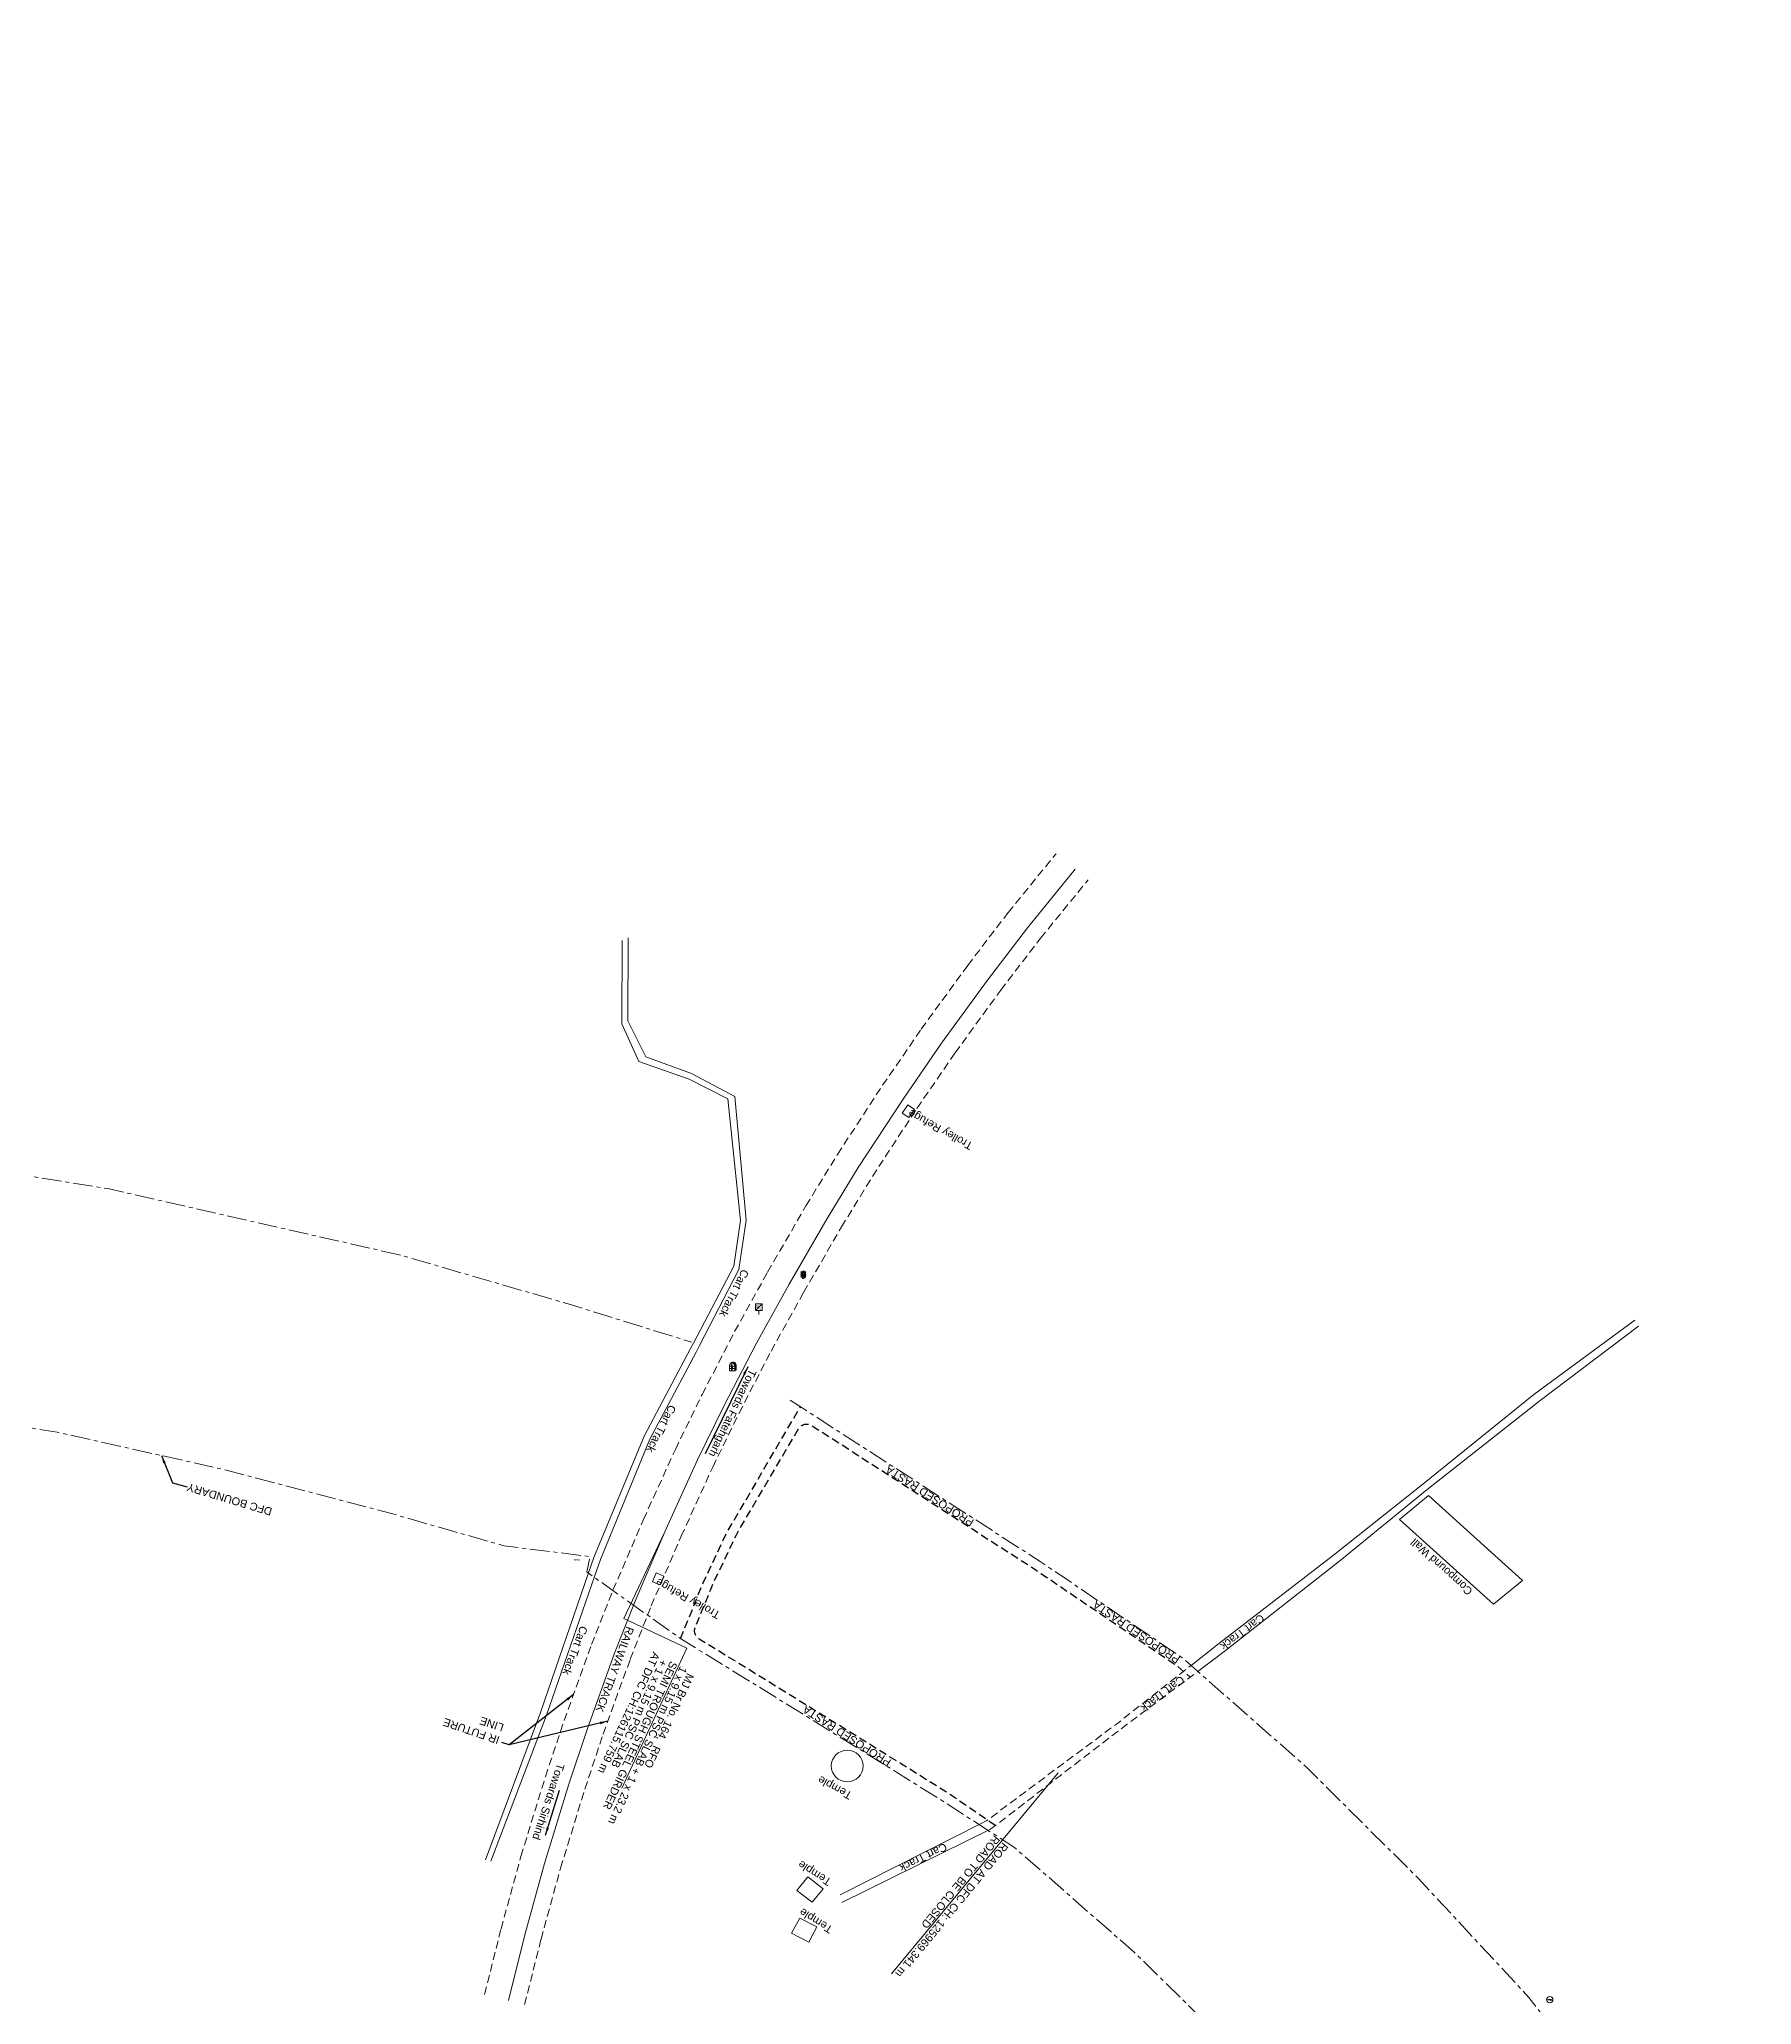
# Model space of a CAD drawing. Header units: metres. Extents: x 628572 to 650094, y 3375792 to 3391117.
# Drawn here: x 631541 to 632084, y 3390170 to 3390793 of the extents above; entities that cross this region are included whole.
import ezdxf
from ezdxf.enums import TextEntityAlignment as Align

# ---------------------------------------------------------------- set-up
doc = ezdxf.new("R2010")
doc.units = ezdxf.units.M
doc.header["$MEASUREMENT"] = 0
doc.linetypes.add('CENTER', pattern=[2, 1.25, -0.25, 0.25, -0.25])
doc.linetypes.add('DASHED', pattern=[0.75, 0.5, -0.25])
for name, color, linetype, lineweight in [('BRIDGE DETAILS PLAN', 7, 'Continuous', 0), ('CART_TRACK', 34, 'Continuous', 0), ('COMPOUND_WALL', 8, 'Continuous', 0), ('DFCC BOUNDARY', 6, 'CENTER', 0), ('ELECTRIC_POLE', 251, 'Continuous', 0), ('Existing IR Track', 143, 'Continuous', 0), ('KILOMETER_STONE', 251, 'Continuous', 0), ('LC DETAILS IN PLAN', 7, 'Continuous', 0), ('Religious_Place', 251, 'Continuous', 0), ('SIGNAL_POST', 251, 'Continuous', 0), ('Text', 251, 'Continuous', 0), ('TROLLEY_STAND', 7, 'Continuous', 0), ('WL', 7, 'Continuous', 0)]:
    doc.layers.add(name, color=color, linetype=linetype, lineweight=lineweight)
doc.layers.add('PROPOSED ROAD', color=10, linetype='DASHED')
doc.styles.add('CUT-FILL', font='cut-fill.shx', dxfattribs={"height": 2})
doc.styles.add('notes', font='romans.shx', dxfattribs={"height": 2})
doc.styles.get("Standard").update_dxf_attribs({"font": 'arial.ttf'})
doc.styles.add('Text', font='arial.ttf', dxfattribs={"height": 2})
doc.dimstyles.new('ISO-25', dxfattribs={"dimtxt": 2.5, "dimasz": 2.5, "dimexe": 1.25, "dimexo": 0.625, "dimtad": 1, "dimtxsty": 'Standard', "dimcen": 2.5, "dimadec": 0, "dimazin": 0, "dimtfac": 1, "dimtmove": 0, "dimatfit": 3, "dimfxl": 1, "dimarcsym": 0})

# ---------------------------------------------------------------- blocks, each defined once
blk = doc.blocks.new('EP')
blk.add_hatch(color=8).paths.add_polyline_path([(0.31, -0.24), (0.31, 0), (-0.31, -0.19), (-0.31, 0.07), (-0.93, -0.01), (-0.21, 0.16), (-0.21, -0.05), (0.43, 0.15), (0.41, -0.1), (0.94, -0.01)])
at = {"color": 8}
for p, q in [((-0.93, -0.01), (-0.21, 0.16)), ((-0.31, 0.07), (-0.93, -0.01)), ((-0.31, -0.19), (-0.31, 0.07)), ((0.31, 0), (-0.31, -0.19)), ((-0.21, 0.16), (-0.21, -0.05)), ((-0.21, -0.05), (0.43, 0.15)), ((0.31, -0.24), (0.31, 0)), ((0.43, 0.15), (0.41, -0.1)), ((0.94, -0.01), (0.31, -0.24)), ((0.41, -0.1), (0.94, -0.01))]:
    blk.add_line(p, q, dxfattribs=at)
blk.add_circle((0, 0), 1, dxfattribs=at)
blk = doc.blocks.new('KMS')
blk.add_hatch(color=256).paths.add_polyline_path([(0.84, 1.71), (0.84, 0), (1.28, 0.25), (1.28, 1.71, 0.82134), (-0.65, 2.08, -0.601821)])
at = {"flags": 128}
for points in [[(-0.84, 0), (-0.84, 1.71)], [(-0.84, 1.38), (0.84, 1.38)], [(-0.84, 0.64), (0.84, 0.64)], [(-0.84, 0), (0.84, 0)], [(0.84, 0), (0.84, 1.71)], [(0.84, 0), (1.28, 0.25)], [(1.28, 0.25), (1.28, 1.71)]]:
    blk.add_lwpolyline(points, dxfattribs=at)
for centre, radius, start, end in [((0, 1.5), 0.867, 14.14625, 165.85375), ((0.28, 1.7), 1, 0.48587, 158.66614)]:
    blk.add_arc(centre, radius, start, end)
at = {"style": 'notes'}
for s, p in [('S', (-0.25, 0.09)), ('K', (-0.25, 1.58)), ('M', (-0.25, 0.81))]:
    blk.add_text(s, height=0.391, dxfattribs=at).set_placement(p)
blk = doc.blocks.new('SIG')
for color, points in [(1, [(-0.22, 0.42, 0.180295), (-0.01, 0.33, -0.00255), (0.01, 0.33, -0.00255), (0.02, 0.33, 0.180295), (0.23, 0.42, -0.002654), (0.25, 0.44, 0.184495), (0.33, 0.65, 1.000001), (-0.32, 0.65, 0.184495), (-0.24, 0.44, -0.002654)]), (2, [(0.23, -0.23, -0.002654), (0.25, -0.21, 0.184495), (0.33, 0.01, 1.000001), (-0.32, 0.01, 0.184495), (-0.24, -0.21, -0.002654), (-0.22, -0.23, 0.180295), (-0.01, -0.32, -0.00255), (0.01, -0.32, -0.00255), (0.02, -0.32, 0.180295)]), (3, [(0.23, -0.88, -0.002654), (0.25, -0.86, 0.184495), (0.33, -0.64, 1.000001), (-0.32, -0.64, 0.184495), (-0.24, -0.86, -0.002654), (-0.22, -0.88, 0.395599)])]:
    blk.add_hatch(color=color).paths.add_polyline_path(points)
for p, q in [((-0.31, 0.98), (-0.32, -0.9)), ((0.33, -0.9), (0.32, 0.98))]:
    blk.add_line(p, q)
at = {"flags": 128}
for points in [[(-0.31, 0.98), (-0.81, 0.98, 0.198758), (-0.42, 0.41, 0.003814), (-0.31, 0.39)], [(-0.31, 0.33), (-0.81, 0.33, 0.198758), (-0.42, -0.23, 0.003727), (-0.32, -0.26)], [(0.32, 0.98), (0.82, 0.98, -0.198758), (0.44, 0.41, -0.003814), (0.32, 0.39)], [(0.32, 0.33), (0.82, 0.33, -0.198758), (0.44, -0.23, -0.003727), (0.33, -0.26)], [(-0.32, -0.32), (-0.81, -0.32, 0.198758), (-0.42, -0.88, 0.003639), (-0.32, -0.9)], [(0.33, -0.32), (0.82, -0.32, -0.198758), (0.44, -0.88, -0.003639), (0.33, -0.9)]]:
    blk.add_lwpolyline(points, format="xyb", dxfattribs=at)
for centre, radius, start, end in [((0.01, 0.91), 0.324, 12.40488, 167.59512), ((0.01, 0.81), 0.357, 27.75781, 152.24219), ((0.01, -0.9), 0.324, 181.45715, 358.54285)]:
    blk.add_arc(centre, radius, start, end)
blk = doc.blocks.new('WL')
at = {"layer": 'WL'}
for p, q in [((1.07, 3.42), (-1.06, 3.42)), ((-1.06, 3.42), (-1.06, 1.29)), ((-1.06, 1.29), (1.07, 1.29)), ((0, 1.29), (0, 0)), ((1.07, 1.29), (1.07, 3.42))]:
    blk.add_line(p, q, dxfattribs=at)
at = {"layer": 'WL', "flags": 128}
blk.add_lwpolyline([(-1.06, 1.29), (1.07, 3.42)], dxfattribs=at)
at = {"layer": 'WL', "char_height": 0.739, "attachment_point": 7, "rotation": 180, "line_spacing_factor": 0.6, "style": 'CUT-FILL'}
for s, insert in [('W', (-0.02, 2.94)), ('L', (0.5, 1.93))]:
    blk.add_mtext(s, dxfattribs=dict(at, insert=insert))

msp = doc.modelspace()

# ---------------------------------------------------------------- linework, layer by layer
at = {"layer": 'BRIDGE DETAILS PLAN', "color": 10, "lineweight": 13, "flags": 128}
msp.add_lwpolyline([(631739.4027, 3390319.4649), (631726.5027, 3390292.2075), (631746.4618, 3390282.7616), (631725.7791, 3390238.3916)], dxfattribs=at)
at = {"layer": 'CART_TRACK', "linetype": 'Continuous', "flags": 128}
for points in [[(631725.935, 3390507.035), (631725.81, 3390480.706), (631731.235, 3390468.716), (631747.14, 3390463.152), (631759.421, 3390456.923), (631763.393, 3390418.322), (631761.334, 3390403.891), (631748.5015, 3390379.4685), (631747.618, 3390377.787), (631732.906, 3390349.934), (631716.93, 3390311.563), (631715.245, 3390306.6367), (631700.103, 3390262.366), (631682.604, 3390215.675)], [(631727.868, 3390507.977), (631727.743, 3390481.648), (631733.433, 3390470.181), (631747.868, 3390464.979), (631761.624, 3390457.687), (631765.239, 3390418.401), (631762.958, 3390402.821), (631750.3577, 3390378.5403), (631749.371, 3390376.639), (631734.721, 3390348.982), (631719.019, 3390310.848), (631717.1762, 3390305.5156), (631702, 3390261.601), (631684.283, 3390215.284)], [(631906.2291, 3390277.313), (631914.964, 3390284.182), (631951.424, 3390312.233), (631979.172, 3390334.33), (632014.914, 3390363.192), (632046.944, 3390386.718)], [(631908.3412, 3390275.3899), (631917.183, 3390282.004), (631953.431, 3390310.512), (631980.581, 3390332.608), (632016.912, 3390361.248), (632048.072, 3390384.894)], [(631795.023, 3390204.598), (631839.6711, 3390227.1843)], [(631795.55, 3390202.195), (631842.4453, 3390225.3612)]]:
    msp.add_lwpolyline(points, dxfattribs=at)
at = {"layer": 'CART_TRACK', "color": 88, "linetype": 'DASHED', "ltscale": 5, "flags": 128}
for points in [[(631839.6711, 3390227.1843), (631841.329, 3390228.023), (631882.883, 3390258.954), (631906.2261, 3390277.3107)], [(631842.4453, 3390225.3612), (631843.129, 3390225.699), (631883.97, 3390257.159), (631908.3412, 3390275.3899)]]:
    msp.add_lwpolyline(points, dxfattribs=at)
at = {"layer": 'COMPOUND_WALL', "linetype": 'Continuous', "flags": 128}
msp.add_lwpolyline([(631981.548, 3390331.147), (631972.336, 3390323.592), (632002.118, 3390296.699), (632011.33, 3390304.254), (631981.548, 3390331.147)], close=True, dxfattribs=at)
at = {"layer": 'DFCC BOUNDARY', "ltscale": 5, "flags": 128}
msp.add_lwpolyline([(632010.7595, 3390041.4396, 0.03442009), (631982.0418, 3390082.6567), (631954.44, 3390118.076), (631922.853, 3390152.492), (631888.23, 3390186.415), (631850.3314, 3390219.576), (631828.7449, 3390233.5566), (631812.9358, 3390243.4737), (631768.9652, 3390270.6988), (631744.7211, 3390285.6064), (631714.715, 3390306.956), (631715.714, 3390311.834), (631688.397, 3390315.254), (631652.8489, 3390325.4369), (631600.456, 3390339.239), (631546.824, 3390351.25), (631506.586, 3390357.478), (631456.87, 3390359.239), (631406.682, 3390355.992), (631355.792, 3390351.484), (631315.981, 3390344.516), (631272.457, 3390335.043), (631224.59, 3390318.858), (631179.854, 3390301.171), (631137.906, 3390281.13), (631096.41, 3390256.134), (631060.296, 3390228.668), (631020.829, 3390197.37), (630985.422, 3390169.361), (630916.101, 3390101.725), (630878.174, 3390064.552), (630840.454, 3390028.755), (630807.554, 3389995.169), (630773.622, 3389959.264), (630737.878, 3389923.804), (630717.31, 3389899.033), (630685.025, 3389871.141), (630648.509, 3389827.527), (630585.336, 3389778.704), (630551.0755, 3389750.0171), (630518.302, 3389723.414), (630488.859, 3389702.461), (630383.624, 3389652.703), (630303.035, 3389618.511), (630249.782, 3389610.063), (630182.214, 3389603.786), (630150.901, 3389596.66), (630085.517, 3389590.641), (630054.505, 3389591.943), (630017.486, 3389596.698), (629879.579, 3389628.87), (629848.683, 3389646.13), (629811.335, 3389654.539), (629780.734, 3389661.6043), (629751.82, 3389677.798), (629651.602, 3389677.728), (629608.165, 3389733.184), (629531.393, 3389831.855), (629514.595, 3389854.153), (629500.656, 3389871.528), (629485.259, 3389891.81), (629454.846, 3389931.12), (629439.256, 3389950.825), (629420.802, 3389953.601), (629411.457, 3389971.874), (629399.766, 3389994.428), (629379.244, 3390039.872), (629370.655, 3390063.016), (629361.908, 3390086.651), (629349.795, 3390109.884), (629338.606, 3390130.978), (629327.071, 3390153.464), (629315.503, 3390175.395), (629306.679, 3390199.833), (629295.986, 3390221.332), (629286.539, 3390242.054), (629270.667, 3390277.988), (629259.844, 3390300.09), (629248.841, 3390323.811), (629238.196, 3390347.19), (629227.855, 3390370.367), (629217.988, 3390391.943), (629207.469, 3390414.778), (629177.016, 3390483.732), (629157.928, 3390529.57), (629148.13, 3390553.023), (629111.523, 3390617.22), (629091.99, 3390639.032), (629073.634, 3390659.377), (629057.114, 3390679.375), (629042.813, 3390701.356), (629027.127, 3390721.754), (628993.785, 3390758.757), (628993.785, 3390758.757), (628993.785, 3390758.757), (628955.39, 3390792.723)], format="xyb", dxfattribs=at)
for points in [[(631151.058, 3390376.073), (631196.768, 3390394.002), (631250.916, 3390412.48), (631301.175, 3390423.186), (631359.103, 3390431.917), (631401.338, 3390436.156), (631453.48, 3390439.27), (631506.357, 3390437.553), (631563.327, 3390428.329), (631655.751, 3390407.349), (631709.586, 3390391.68), (631747.941, 3390379.77)], [(631779.179, 3390361.372), (631858.373, 3390310.308), (631903.54, 3390279.672), (631942.867, 3390245.029), (631978.184, 3390209.902), (632013.342, 3390172.068), (632046.284, 3390129.359), (632042.311, 3390126.838), (632070.366, 3390085.466), (632083.9368, 3390055.8441)]]:
    msp.add_lwpolyline(points, dxfattribs=at)
at = {"layer": 'Existing IR Track', "color": 190, "linetype": 'DASHED', "ltscale": 5}
for points in [[(631682.3281, 3390173.0442), (631687.5583, 3390193.8651), (631693.8377, 3390216.7579), (631701.6328, 3390242.1119), (631707.5412, 3390259.8464), (631716.259, 3390283.9293), (631723.0254, 3390301.1832), (631732.6687, 3390323.5469), (631742.7884, 3390345.7886), (631751.2942, 3390363.2038), (631761.5901, 3390383.1065), (631772.0491, 3390402.0034), (631784.1945, 3390422.9962), (631794.1749, 3390439.2772), (631808.4753, 3390461.1826), (631820.7473, 3390479.0099), (631835.4433, 3390499.2036), (631848.2613, 3390515.9169), (631863.4667, 3390534.6072)], [(631695.0334, 3390169.8526), (631700.2291, 3390190.5363), (631706.4181, 3390213.0995), (631714.1095, 3390238.1162), (631719.9163, 3390255.5459), (631728.5179, 3390279.3076), (631735.1413, 3390296.1969), (631744.6465, 3390318.2403), (631754.6381, 3390340.2005), (631762.9989, 3390357.3189), (631773.1408, 3390376.9239), (631783.4504, 3390395.5509), (631795.4501, 3390416.2918), (631805.2461, 3390432.272), (631819.3569, 3390453.887), (631831.4404, 3390471.4404), (631845.9384, 3390491.362), (631858.5418, 3390507.7955), (631873.6286, 3390526.3401)]]:
    msp.add_lwpolyline(points, dxfattribs=at)
at = {"layer": 'Existing IR Track'}
msp.add_lwpolyline([(631689.8931, 3390171.1439), (631695.1028, 3390191.883), (631701.3283, 3390214.5796), (631709.0617, 3390239.7328), (631714.9096, 3390257.2858), (631723.5582, 3390281.1774), (631730.2395, 3390298.2143), (631739.8005, 3390320.3872), (631749.8439, 3390342.4613), (631758.2634, 3390359.6998), (631768.4676, 3390379.4252), (631778.8377, 3390398.1615), (631790.8963, 3390419.0043), (631800.7669, 3390435.1061), (631814.9544, 3390456.8386), (631827.1141, 3390474.5029), (631841.6923, 3390494.5346), (631854.3825, 3390511.0812), (631869.5173, 3390529.6848)], dxfattribs=at)
at = {"layer": 'LC DETAILS IN PLAN', "color": 10, "lineweight": 13, "flags": 128}
msp.add_lwpolyline([(631811.2805, 3390179.5519), (631864.1754, 3390243.2631)], dxfattribs=at)
at = {"layer": 'PROPOSED ROAD', "ltscale": 5, "flags": 128}
msp.add_lwpolyline([(631744.4399, 3390285.8065), (631751.5718, 3390303.4792), (631759.3691, 3390319.9327), (631782.4763, 3390359.2459)], dxfattribs=at)
msp.add_lwpolyline([(631844.2052, 3390226.528), (631830.332, 3390236.1024), (631814.5226, 3390246.0197), (631770.5405, 3390273.2519), (631750.3209, 3390285.6849, -0.3658966), (631749.1103, 3390289.3631), (631754.3207, 3390302.2744), (631762.0229, 3390318.5274), (631781.894, 3390352.3347, -0.42637041), (631786.1061, 3390353.3359), (631856.7179, 3390307.8056), (631901.6992, 3390277.2956), (631905.9193, 3390273.5781)], format="xyb", dxfattribs=at)
at = {"layer": 'Religious_Place', "linetype": 'Continuous', "flags": 128}
for points in [[(631786.208, 3390202.286), (631789.611, 3390206.557), (631784.748, 3390210.275), (631781.34, 3390205.9977), (631786.208, 3390202.286)], [(631785.0565, 3390189.6308), (631787.675, 3390194.423), (631782.2454, 3390197.25), (631779.6231, 3390192.4507), (631785.0565, 3390189.6308)]]:
    msp.add_lwpolyline(points, close=True, dxfattribs=at)
at = {"layer": 'Religious_Place', "linetype": 'Continuous'}
msp.add_circle((631797.2637, 3390245.4436), 5.0363, dxfattribs=at)
at = {"layer": 'TROLLEY_STAND', "linetype": 'Continuous', "flags": 128}
for points in [[(631816.481, 3390454.971), (631818.628, 3390453.565), (631816.819, 3390450.992), (631814.6985, 3390452.3174), (631816.481, 3390454.971)], [(631739.165, 3390305.578), (631736.724, 3390306.684), (631735.527, 3390303.769), (631738.0189, 3390302.8696), (631739.165, 3390305.578)]]:
    msp.add_lwpolyline(points, dxfattribs=at)

# ---------------------------------------------------------------- block references
at = {"layer": 'ELECTRIC_POLE', "linetype": 'Continuous'}
msp.add_blockref('EP', (632019.942, 3390171.361), dxfattribs=at)
at = {"layer": 'KILOMETER_STONE', "linetype": 'Continuous'}
msp.add_blockref('KMS', (631760.797, 3390370.738), dxfattribs=at)
at = {"layer": 'SIGNAL_POST', "linetype": 'Continuous'}
msp.add_blockref('SIG', (631783.36, 3390401.132), dxfattribs=at)
at = {"layer": 'WL', "linetype": 'Continuous'}
msp.add_blockref('WL', (631769.281, 3390388.516), dxfattribs=at)

# ---------------------------------------------------------------- texts
at = {"layer": 'BRIDGE DETAILS PLAN', "color": 10}
for s, p in [('AT DFC CH:126115.759 m', (631735.73, 3390281.8356)), ('SEMI TROUGH STEEL GIRDER ', (631741.2748, 3390278.8942)), (' + 1 x 9.15 m PSC SLAB', (631738.5024, 3390280.3649)), ('1 x 9.15 m PSC SLAB + 1 x 23.2 m ', (631744.3449, 3390277.2569)), (' MJ Br No. 164,  RFO', (631746.9458, 3390275.9586))]:
    msp.add_text(s, height=2.5, rotation=245.1813595, dxfattribs=at).set_placement(p)
at = {"layer": 'CART_TRACK', "linetype": 'Continuous'}
for rotation, p in [(243.0662126, (631763.9884, 3390403.139)), (243.0662126, (631740.9327, 3390360.1512)), (217.1933178, (631928.2835, 3390293.7777)), (249.0673408, (631712.7644, 3390290.0727)), (206.2893468, (631828.1124, 3390221.1578))]:
    msp.add_text('Cart Track', height=2.5, rotation=rotation, dxfattribs=at).set_placement(p)
at = {"layer": 'CART_TRACK', "color": 88, "linetype": 'DASHED', "ltscale": 5}
msp.add_text('Cart Track', height=2.5, rotation=217.1933178, dxfattribs=at).set_placement((631902.9612, 3390274.2315))
at = {"layer": 'DFCC BOUNDARY', "linetype": 'Continuous', "ltscale": 5}
msp.add_text('DFC BOUNDARY', height=2.5, rotation=163.3256863, dxfattribs=at).set_placement((631588.0842, 3390333.9431), align=Align.MIDDLE_RIGHT)
at = {"layer": 'Existing IR Track', "style": 'Text'}
for s, rotation, p in [('Towards Fatehgarh', 244.2532587, (631766.3825, 3390371.454)), ('Towards Sirhind', 251.5497289, (631705.386, 3390246.4911, -0.0736))]:
    msp.add_text(s, height=2.5, rotation=rotation, dxfattribs=at).set_placement(p)
at = {"layer": 'Existing IR Track', "color": 7, "style": 'Text'}
msp.add_text('RAILWAY TRACK', height=2.5, rotation=249.7045127, dxfattribs=at).set_placement((631727.3906, 3390289.8692))
at = {"layer": 'Existing IR Track', "color": 190, "ltscale": 5, "insert": (631686.4981, 3390252.3203), "char_height": 2.5, "width": 25.09653, "attachment_point": 1, "rotation": 161.1532454}
msp.add_mtext('IR FUTURE LINE', dxfattribs=at)
at = {"layer": 'KILOMETER_STONE'}
msp.add_text('KMS2', height=0.5, dxfattribs=at).set_placement((631710.7073, 3390310.5438))
at = {"layer": 'LC DETAILS IN PLAN', "color": 10}
for s, p in [('ROAD TO BE CLOSED', (631843.9554, 3390223.7073)), ('ROAD AT DFC CH: 125969.341 m', (631846.5712, 3390221.4358))]:
    msp.add_text(s, height=2.5, rotation=230.5953894, dxfattribs=at).set_placement(p)
at = {"layer": 'PROPOSED ROAD', "ltscale": 5}
for rotation, p in [(147.211112, (631837.6959, 3390323.3066)), (145.7444478, (631903.0205, 3390279.8022)), (147.211112, (631811.4411, 3390247.2416))]:
    msp.add_text('PROPOSED RASTA', height=2.5, rotation=rotation, dxfattribs=at).set_placement(p)
at = {"layer": 'Text', "style": 'Text'}
for p in [(631837.3191, 3390442.7362), (631757.2873, 3390294.0665)]:
    msp.add_text('Trolley Refuge', height=2.5, rotation=151.0782199, dxfattribs=at).set_placement(p)
at = {"layer": 'Text'}
for s, rotation, p in [('Compound Wall', 137.9181184, (631995.698, 3390301.1656)), ('Temple', 151.4540719, (631799.0465, 3390236.8676)), ('Temple', 147.767329, (631792.5039, 3390209.3926)), ('Temple', 147.767329, (631792.9443, 3390194.3243))]:
    msp.add_text(s, height=2.5, rotation=rotation, dxfattribs=at).set_placement(p)

# ---------------------------------------------------------------- leaders
at = {"layer": 'DFCC BOUNDARY', "linetype": 'Continuous', "lineweight": 0, "ltscale": 5}
msp.add_leader([(631579.9056, 3390343.8413), (631583.4178, 3390335.1704), (631588.0842, 3390333.9431)], dimstyle='ISO-25', override={"dimtxt": 3, "dimtad": 0, "dimdec": 3, "dimzin": 2, "dimtdec": 3}, dxfattribs=at)
at = {"layer": 'Existing IR Track'}
for points in [[(631765.7604, 3390371.9875, 0.0001), (631752.2145, 3390344.4139, 0.0001)], [(631701.6258, 3390223.5019, 267.9787), (631706.0308, 3390237.8292, 267.9787)]]:
    msp.add_leader(points, dimstyle='ISO-25', dxfattribs=at)
at = {"layer": 'Existing IR Track', "color": 190, "ltscale": 5}
for points in [[(631710.5337, 3390268.1131), (631690.07, 3390252.1485), (631687.8241, 3390252.911)], [(631721.3934, 3390259.6263), (631690.07, 3390252.1485), (631687.8241, 3390252.911)]]:
    msp.add_leader(points, dimstyle='ISO-25', override={"dimtxt": 3, "dimtad": 0}, dxfattribs=at)

doc.saveas('drawing.dxf')
